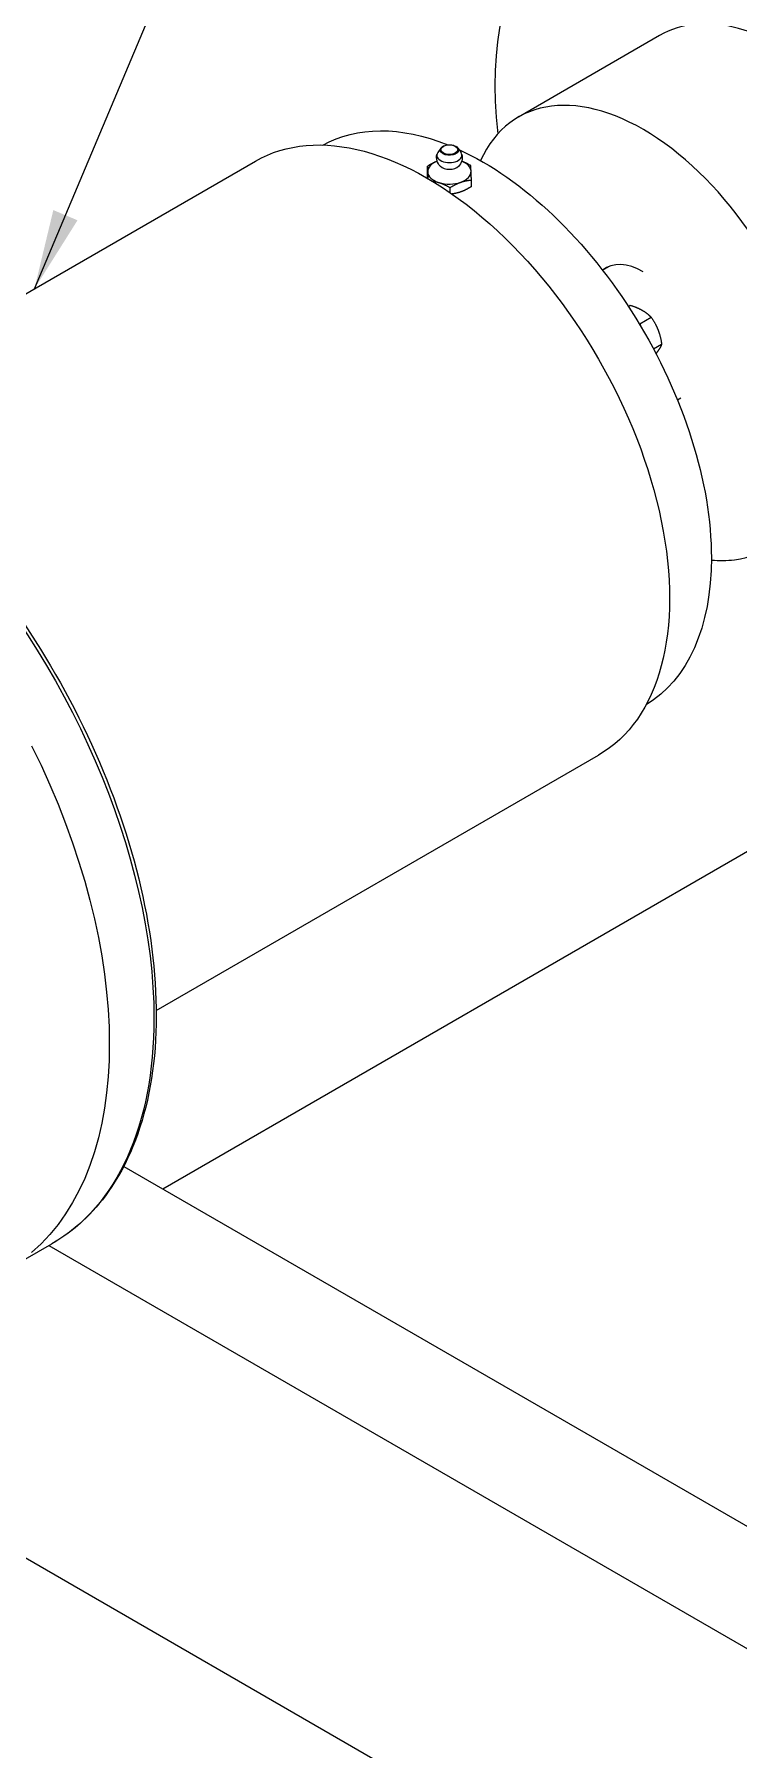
# Model space of a CAD drawing. Header units: millimetres. Extents: x -2122 to 22797, y 3569 to 89276.
# Drawn here: x 6765 to 7118, y 80983 to 81842 of the extents above; entities that cross this region are included whole.
import ezdxf

# ---------------------------------------------------------------- set-up
doc = ezdxf.new("R2010")
doc.units = ezdxf.units.MM
doc.header["$LTSCALE"] = 20
doc.layers.add('IA-TEXT', color=2, linetype='Continuous')
doc.layers.add('IA-TRAZ', color=8, linetype='Continuous', lineweight=5)
doc.styles.add('ING-AMB', font='romans.shx', dxfattribs={"width": 0.75, "oblique": 15})
doc.dimstyles.new('ING-AMB 16', dxfattribs={"dimscale": 16, "dimtxt": 3, "dimasz": 2.5, "dimexe": 1, "dimexo": 1, "dimgap": 1, "dimtad": 1, "dimdec": 0, "dimzin": 0, "dimdsep": 46, "dimtxsty": 'ING-AMB', "dimcen": 0.1, "dimclrd": 7, "dimclre": 7, "dimclrt": 2, "dimadec": 0, "dimazin": 0, "dimtfac": 1, "dimtdec": 0, "dimtmove": 0, "dimatfit": 0, "dimfxl": 1.25, "dimtfill": 1, "dimtolj": 1, "dimtzin": 0, "dimarcsym": 1})

# ---------------------------------------------------------------- blocks, each defined once
blk = doc.blocks.new('A$C6cb7b9ed')
at = {"color": 0, "linetype": 'Continuous', "lineweight": 0, "extrusion": (2.77556e-16, 0.816497, 0.57735)}
for p, q in [((-1391.28, 5875.18), (-1461.99, 5834.36)), ((-1500.84, 5818.82), (-1502.46, 5816.56)), ((-1492.42, 5818.82), (-1490.8, 5816.56)), ((-1815.41, 5684.32), (-1593.74, 5812.3)), ((-1507.67, 5806.41), (-1507.67, 5809.66)), ((-1485.59, 5799.53), (-1485.59, 5802.78)), ((-1496.27, 5796.49), (-1496.27, 5798.98)), ((-1419.83, 5757.56), (-1416.38, 5759.56)), ((-1406.95, 5739.49), (-1405.98, 5740.05)), ((-1401.25, 5730.68), (-1395.49, 5734)), ((-1401.52, 5730.83), (-1401.25, 5730.68)), ((-1401.25, 5730.68), (-1400.92, 5729.83)), ((-1394.32, 5718.14), (-1390.25, 5720.49)), ((-957.04, 5691.6), (-1640.15, 5297.2)), ((-1382.33, 5692.61), (-1380.61, 5693.6)), ((-1643.55, 5386.65), (-1421.88, 5514.63)), ((-1659.82, 5308.56), (-1109.82, 4991.01)), ((-1714.78, 5258.85), (-1695.84, 5269.79)), ((-1697.29, 5268.95), (-1162.86, 4960.4)), ((-1746.19, 5133.88), (-1392.7, 4929.8))]:
    blk.add_line(p, q, dxfattribs=at)
at = {"color": 0, "linetype": 'Continuous', "lineweight": 0, "extrusion": (6.17977e-17, 3.33067e-16, -1)}
blk.add_arc((1496.63, 5814.2), 6.42, 314.84445, 13.06906, dxfattribs=at)
at = {"color": 0, "linetype": 'Continuous', "lineweight": 0, "extrusion": (6.17977e-17, 2.22045e-16, -1)}
blk.add_arc((1496.63, 5814.2), 6.42, 166.93286, 225.15747, dxfattribs=at)
at = {"color": 0, "linetype": 'Continuous', "lineweight": 0}
for centre, major_axis, ratio, start_param, end_param in [((-1328.83, 5767.01), (102.5, -177.54), 0.57735, -0.241372, 4.069927), ((-1328.83, 5767.01), (62.46, -108.18), 0.57735, 0, 3.141593), ((-1399.54, 5726.18), (62.46, -108.18), 0.57735, -0.241372, 3.53159), ((-1496.63, 5817.98), (4.21, 0), 0.577361, -1.541774787971262, 4.741410519208324), ((-1496.63, 5807.02), (-10.86, 0), 0.577361, -0.974415, 0.029022), ((-1496.63, 5815.17), (-6.31, 0), 0.577361, -0.392551, 3.534144), ((-1496.63, 5807.02), (10.86, 0), 0.577361, 0.029022, 0.974415), ((-1496.63, 5807.02), (-10.86, 0), 0.577361, 0.029022, 1.076219), ((-1496.63, 5807.02), (10.86, 0), 0.577361, -2.065374, -1.018176), ((-1496.63, 5811.17), (5.23, 0), 0.577361, -2.615617, -1.541775), ((-1496.63, 5811.17), (5.23, 0), 0.577361, -1.541775, -0.525976), ((-1496.63, 5807.02), (10.86, 0), 0.577361, -1.018176, 0.029022), ((-1399.54, 5726.18), (-18.75, 32.48), 0.57735, -0.788735, 0.087396), ((-1399.54, 5726.18), (62.46, -108.18), 0.57735, -0.387797, -0.241372)]:
    blk.add_ellipse(centre, major_axis=major_axis, ratio=ratio, start_param=start_param, end_param=end_param, dxfattribs=at)
at = {"color": 0, "linetype": 'Continuous', "lineweight": 0, "extrusion": (1.57104e-16, 2.83e-16, -1)}
blk.add_ellipse((-1507.81, 5663.47), major_axis=(-85.93, 148.83), ratio=0.57735, start_param=0, end_param=3.141593, dxfattribs=at)
at = {"color": 0, "linetype": 'Continuous', "lineweight": 0, "extrusion": (1.84859e-16, 2.34926e-16, -1)}
blk.add_ellipse((-1479.87, 5679.6), major_axis=(-80.99, 140.28), ratio=0.57735, start_param=0.009701, end_param=0.631244, dxfattribs=at)
at = {"color": 0, "linetype": 'Continuous', "lineweight": 0, "extrusion": (-2.06896e-17, 3.4687e-22, -1)}
blk.add_ellipse((-1496.63, 5817.81), major_axis=(4.56, 0), ratio=0.577361, start_param=-0.029022, end_param=3.534144, dxfattribs=at)
at = {"color": 0, "linetype": 'Continuous', "lineweight": 0, "extrusion": (5.43398e-17, 5.55102e-17, -1)}
blk.add_ellipse((-1496.63, 5817.81), major_axis=(4.56, 0), ratio=0.577361, start_param=-0.392551, end_param=-0.029022, dxfattribs=at)
at = {"color": 0, "linetype": 'Continuous', "lineweight": 0, "extrusion": (1.64541e-16, 1.59096e-16, -1)}
blk.add_ellipse((-1479.87, 5679.6), major_axis=(80.99, -140.28), ratio=0.57735, start_param=-2.461168, end_param=-0.785379, dxfattribs=at)
at = {"color": 0, "linetype": 'Continuous', "lineweight": 0, "extrusion": (2.08896e-16, 2.48804e-16, -1)}
blk.add_ellipse((-1819.3, 5483.63), major_axis=(-123.46, 213.84), ratio=0.57735, start_param=0, end_param=2.356194, dxfattribs=at)
at = {"color": 0, "linetype": 'Continuous', "lineweight": 0, "extrusion": (1.53385e-16, 3.44952e-16, -1)}
blk.add_ellipse((-1479.87, 5679.6), major_axis=(80.99, -140.28), ratio=0.57735, start_param=-0.785379, end_param=-0.009701, dxfattribs=at)
at = {"color": 0, "linetype": 'Continuous', "lineweight": 0, "extrusion": (1.81141e-16, 2.96878e-16, -1)}
blk.add_ellipse((-1841.65, 5470.73), major_axis=(123.46, -213.84), ratio=0.57735, start_param=-1.466217, end_param=-0.104579, dxfattribs=at)
at = {"color": 0, "linetype": 'Continuous', "lineweight": 0, "extrusion": (-5.92297e-17, 1.581e-16, -1)}
blk.add_ellipse((-1819.3, 5483.63), major_axis=(123.46, -213.84), ratio=0.57735, start_param=-0.785398, end_param=0, dxfattribs=at)
at = {"color": 0, "linetype": 'Continuous', "lineweight": 0}
for points, knots in [([(-1500.84, 5818.82), (-1500.64, 5819.1), (-1500.37, 5819.35), (-1499.72, 5819.79), (-1499.33, 5819.98), (-1498.46, 5820.27), (-1497.99, 5820.38), (-1497.03, 5820.49), (-1496.53, 5820.5), (-1495.56, 5820.43), (-1495.08, 5820.34), (-1494.19, 5820.08), (-1493.78, 5819.91), (-1493.06, 5819.48), (-1492.75, 5819.23), (-1492.48, 5818.9), (-1492.45, 5818.86), (-1492.42, 5818.82)], [1.177959, 1.177959, 1.177959, 1.177959, 1.490031, 1.490031, 1.823239, 1.823239, 2.157101, 2.157101, 2.488772, 2.488772, 2.820211, 2.820211, 3.153551, 3.153551, 3.487838, 3.487838, 3.534449, 3.534449, 3.534449, 3.534449]), ([(-1942.76, 5697.47), (-1929.59, 5705.08), (-1914.37, 5709.09), (-1881.23, 5709.65), (-1863.27, 5706.05), (-1826.32, 5691.54), (-1807.32, 5680.49), (-1770.38, 5652.11), (-1752.45, 5634.77), (-1719.47, 5595.59), (-1704.43, 5573.77), (-1678.72, 5527.82), (-1668.05, 5503.71), (-1652.17, 5455.59), (-1646.95, 5431.59), (-1642.54, 5386.07), (-1643.36, 5364.57), (-1651.04, 5326.27), (-1657.91, 5309.45), (-1675.3, 5284.95), (-1684.85, 5276.13), (-1695.84, 5269.79)], [0.785398, 0.785398, 0.785398, 0.785398, 1.095555, 1.095555, 1.412408, 1.412408, 1.734652, 1.734652, 2.057276, 2.057276, 2.379442, 2.379442, 2.701437, 2.701437, 3.023659, 3.023659, 3.346336, 3.346336, 3.668241, 3.668241, 3.926991, 3.926991, 3.926991, 3.926991])]:
    blk.add_open_spline(points, degree=3, knots=knots, dxfattribs=at)
for points, weights in [([(-1502.73, 5812.21), (-1505.03, 5811.34), (-1507.67, 5809.66)], [1.00545330045, 1.0349978194, 1]), ([(-1485.95, 5810.02), (-1488.4, 5811.44), (-1490.52, 5812.22)], [1, 1.03115661346, 1.01116115649]), ([(-1485.77, 5807.2), (-1485.86, 5808.88), (-1485.95, 5810.02)], [1, 1.0379548493, 1]), ([(-1507.67, 5809.66), (-1507.58, 5808.51), (-1507.49, 5806.83)], [1, 1.0379548493, 1]), ([(-1507.57, 5803.65), (-1507.62, 5804.84), (-1507.67, 5806.41)], [1.01864631772, 1.02148412704, 1]), ([(-1507.49, 5806.83), (-1507.42, 5805.49), (-1507.35, 5803.53)], [1, 1.03011424685, 1.01244182718]), ([(-1505.17, 5802.24), (-1503.43, 5802.01), (-1501.79, 5801.49)], [1.01764504366, 1.02400585978, 1]), ([(-1501.79, 5801.49), (-1499.23, 5800.7), (-1496.27, 5798.98)], [1, 1.0379548493, 1]), ([(-1496.27, 5798.98), (-1493.41, 5800.79), (-1490.93, 5801.68)], [1, 1.0379548493, 1]), ([(-1490.93, 5801.68), (-1488.45, 5802.56), (-1485.59, 5802.78)], [1, 1.0379548493, 1]), ([(-1485.59, 5802.78), (-1485.69, 5805.52), (-1485.77, 5807.2)], [1, 1.0379548493, 1]), ([(-1490.93, 5796.84), (-1493, 5796.1), (-1495.3, 5795.82)], [1, 1.03160263893, 1.01057817983]), ([(-1485.59, 5799.53), (-1488.45, 5797.72), (-1490.93, 5796.84)], [1, 1.0379548493, 1]), ([(-1405.98, 5740.05), (-1402.36, 5738.9), (-1399.92, 5737.49)], [1, 1.0379548493, 1]), ([(-1399.92, 5737.49), (-1397.49, 5736.09), (-1395.49, 5734)], [1, 1.0379548493, 1]), ([(-1395.49, 5734), (-1393.28, 5730.85), (-1392.06, 5727.71)], [1, 1.0379548493, 1]), ([(-1392.06, 5727.71), (-1390.84, 5724.58), (-1390.25, 5720.49)], [1, 1.0379548493, 1]), ([(-1392.06, 5717.23), (-1392.52, 5716.57), (-1393.1, 5715.84)], [1, 1.01407164984, 1.01770925329]), ([(-1390.25, 5720.49), (-1390.84, 5718.96), (-1392.06, 5717.23)], [1, 1.0379548493, 1])]:
    blk.add_rational_spline(points, weights, degree=2, dxfattribs=at)

msp = doc.modelspace()

# ---------------------------------------------------------------- block references
at = {"layer": 'IA-TRAZ'}
msp.add_blockref('A$C6cb7b9ed', (8469.77, 75966.46, 10192.11), dxfattribs=at)

# ---------------------------------------------------------------- leaders
at = {"layer": 'IA-TEXT'}
msp.add_leader([(6765.2, 81714.77, 30576.32), (6952.22, 82158.97, 30576.32), (6988.4, 82158.97, 30576.32)], dimstyle='ING-AMB 16', override={"dimgap": 1, "dimtad": 0}, dxfattribs=at)

doc.saveas('drawing.dxf')
